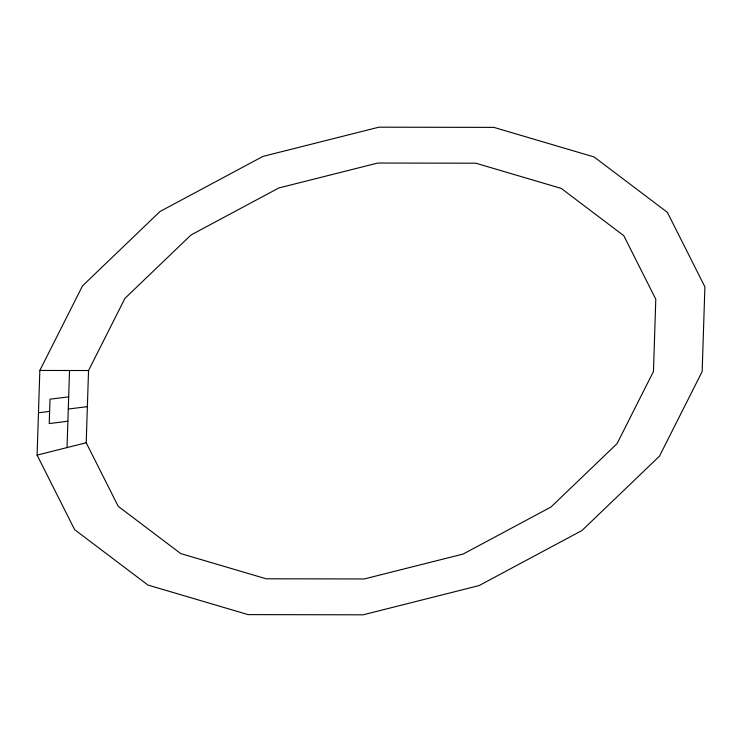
<?xml version="1.0" encoding="UTF-8"?>
<svg xmlns="http://www.w3.org/2000/svg" width="742" height="742" viewBox="0 0 742 742"><rect width="100%" height="100%" fill="white"/><g stroke="black" fill="none" stroke-linecap="round" stroke-linejoin="round"><path stroke-width="1.11" d="M37.1 455.124L39.836 370.453L82.52 285.846L160.003 211.507L262.928 156.404L378.884 127.188L493.903 127.383L594.082 156.952L667.364 212.342L704.9 286.876L702.164 371.547L659.48 456.154L581.997 530.493L479.072 585.596L363.116 614.812L248.097 614.617L147.918 585.048L74.636 529.658L37.1 455.124L86.202 442.751L88.539 370.536L124.944 298.367L191.028 234.964L278.816 187.967L377.724 163.045L475.826 163.203L561.277 188.431L623.781 235.678L655.798 299.249L653.461 371.464L617.056 443.633L550.972 507.036L463.184 554.033L364.276 578.955L266.174 578.797L180.723 553.569L118.219 506.322L86.202 442.751M67.04 447.584L69.535 370.499M68.681 396.849L50.011 399.196L49.222 423.58L67.893 421.233M38.473 412.793L49.612 411.393M68.283 409.046L87.371 406.644M39.836 370.453L88.539 370.536"/></g></svg>
